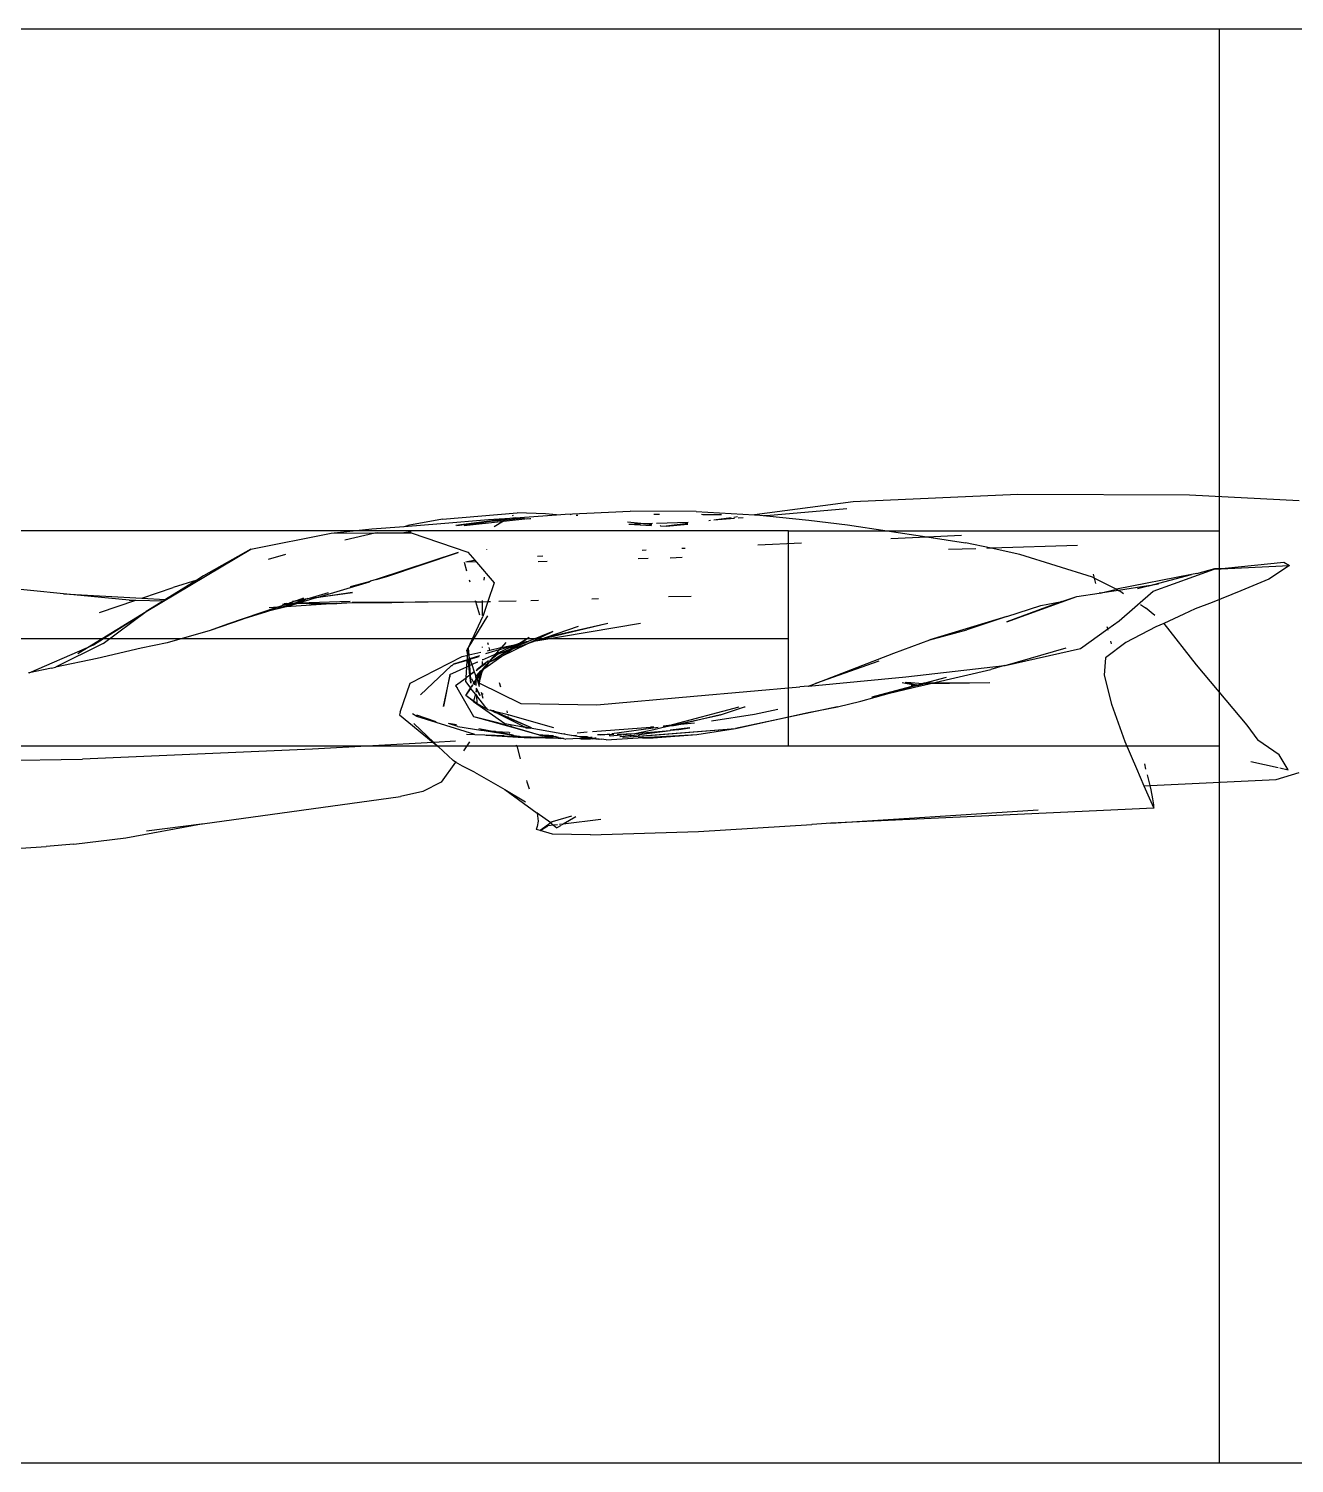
# Model space of a CAD drawing. Header units: millimetres. Extents: x -41292 to 298682, y -22072 to 33155.
# Drawn here: x 33738.8 to 33915.2, y -13759.4 to -13559.4 of the extents above; entities that cross this region are included whole.
import ezdxf

# ---------------------------------------------------------------- set-up
doc = ezdxf.new("R2010")
doc.units = ezdxf.units.MM
doc.layers.add('창호', color=4, linetype='Continuous')
doc.layers.add('틀', color=8, linetype='Continuous')

# ---------------------------------------------------------------- blocks, each defined once
blk = doc.blocks.new('rmfnasesx')
for p, q in [((61339.88, 1888.07), (61316.93, 1887.04)), ((61363.84, 1887.98), (61339.88, 1888.07)), ((61316.93, 1887.04), (61303.18, 1885.24)), ((61316.05, 1886.06), (61304.86, 1885.11)), ((61379.11, 1887.2), (61363.84, 1887.98)), ((61254.34, 1883.63), (61259.45, 1884.03)), ((61259.7, 1884.64), (61254.86, 1883.75)), ((61259.45, 1884.03), (61266.12, 1884.57)), ((61259.7, 1884.64), (61270.12, 1885.51)), ((61268.73, 1884.68), (61261.55, 1883.75)), ((61261.72, 1883.73), (61268.73, 1884.68)), ((61262.74, 1883.73), (61268.18, 1884.34)), ((61266.4, 1884.29), (61262.74, 1883.73)), ((61266.12, 1884.57), (61269.86, 1884.83)), ((61268.42, 1884.49), (61266.4, 1884.29)), ((61268.18, 1884.34), (61266.9, 1883.57)), ((61268.18, 1884.34), (61271.58, 1884.73)), ((61268.42, 1884.49), (61268.18, 1884.34)), ((61271.12, 1884.76), (61268.42, 1884.49)), ((61268.73, 1884.68), (61268.42, 1884.49)), ((61269.86, 1884.83), (61268.73, 1884.68)), ((61269.53, 1885.16), (61269.43, 1885.1)), ((61269.86, 1884.83), (61275.59, 1885.24)), ((61274.06, 1885.4), (61270.12, 1885.51)), ((61271.39, 1884.66), (61271.85, 1884.72)), ((61271.85, 1884.72), (61272.02, 1884.71)), ((61275.59, 1885.24), (61274.06, 1885.4)), ((61275.59, 1885.24), (61276.8, 1885.32)), ((61276.8, 1885.32), (61285.86, 1885.74)), ((61277.57, 1885.27), (61277.47, 1885.26)), ((61278.34, 1885.18), (61278.54, 1885.19)), ((61287.36, 1884.01), (61285.48, 1884.21)), ((61285.69, 1883.95), (61287.36, 1884.01)), ((61295.06, 1885.69), (61285.86, 1885.74)), ((61287.36, 1884.01), (61288.96, 1884.07)), ((61288.88, 1883.85), (61287.36, 1884.01)), ((61289.17, 1885.28), (61289.14, 1885.28)), ((61289.74, 1885.29), (61289.17, 1885.28)), ((61289.53, 1884.09), (61293.93, 1884.23)), ((61289.93, 1885.27), (61289.74, 1885.29)), ((61293.91, 1884.04), (61290.89, 1883.64)), ((61295.06, 1885.69), (61303.18, 1885.24)), ((61295.81, 1885.32), (61297.21, 1885.3)), ((61297.6, 1885.23), (61295.98, 1885.24)), ((61297.06, 1884.45), (61296.8, 1884.42)), ((61297.54, 1884.49), (61297.51, 1884.5)), ((61297.54, 1885.3), (61298.11, 1885.29)), ((61299.92, 1884.82), (61297.54, 1884.49)), ((61300.42, 1884.73), (61297.54, 1884.49)), ((61298.57, 1885.23), (61297.97, 1885.23)), ((61300.82, 1884.94), (61300.29, 1884.87)), ((61301.61, 1884.83), (61300.9, 1884.77)), ((61303.18, 1885.24), (61303.94, 1885.2)), ((61303.94, 1885.2), (61304.86, 1885.11)), ((61304.86, 1885.11), (61304.51, 1885.08)), ((61304.86, 1885.11), (61310.74, 1884.5)), ((61310.74, 1884.5), (61316.14, 1883.85)), ((61232.98, 1880.44), (61244.18, 1882.69)), ((61244.18, 1882.69), (61249.86, 1883.28)), ((61244.18, 1882.69), (61250.28, 1882.71)), ((61246.07, 1881.76), (61250.28, 1882.71)), ((61249.86, 1883.28), (61254.34, 1883.63)), ((61250.28, 1882.71), (61250.62, 1882.79)), ((61250.28, 1882.71), (61254.29, 1882.72)), ((61254.32, 1882.73), (61254.29, 1882.72)), ((61255.17, 1882.86), (61254.32, 1882.73)), ((61254.32, 1882.73), (61255.35, 1882.73)), ((61254.34, 1883.63), (61254.86, 1883.75)), ((61255.17, 1882.86), (61255.31, 1882.86)), ((61255.35, 1882.73), (61263.25, 1880.04)), ((61285.69, 1883.95), (61288.85, 1883.76)), ((61290.09, 1883.69), (61290.03, 1883.73)), ((61290.09, 1883.69), (61290.89, 1883.64)), ((61290.89, 1883.64), (61293.91, 1883.93)), ((61316.14, 1883.85), (61327.2, 1882.17)), ((61322.2, 1881.93), (61327.2, 1882.17)), ((61327.2, 1882.17), (61332.03, 1882.4)), ((61327.2, 1882.17), (61332.61, 1881.34)), ((61218.4, 1871.77), (61232.98, 1880.44)), ((61232.98, 1880.44), (61226.41, 1876.73)), ((61261.87, 1880.01), (61250.47, 1876.23)), ((61251.95, 1876.65), (61261.87, 1880.01)), ((61263.25, 1880.04), (61264.2, 1878.92)), ((61265.84, 1880.44), (61265.84, 1880.41)), ((61287.53, 1880.33), (61288.11, 1880.36)), ((61293.06, 1880.59), (61293.54, 1880.61)), ((61303.64, 1881.07), (61309.75, 1881.35)), ((61334.04, 1880.51), (61330.22, 1880.4)), ((61336.18, 1880.58), (61332.61, 1881.34)), ((61336.18, 1880.58), (61335.59, 1880.56)), ((61348.19, 1880.94), (61336.18, 1880.58)), ((61340.19, 1879.72), (61336.18, 1880.58)), ((61237.82, 1879.69), (61235.39, 1879.03)), ((61263.11, 1877.4), (61262.76, 1878.58)), ((61264.43, 1878.65), (61262.96, 1878.67)), ((61263.13, 1878.74), (61264.11, 1878.91)), ((61264.11, 1878.91), (61264.2, 1878.92)), ((61264.2, 1878.92), (61264.43, 1878.65)), ((61264.43, 1878.65), (61266.89, 1875.77)), ((61272.94, 1879.48), (61273.7, 1879.53)), ((61274.31, 1878.71), (61273.04, 1878.67)), ((61288.36, 1879.13), (61286.99, 1879.09)), ((61293.12, 1879.28), (61291.42, 1879.22)), ((61350.3, 1876.56), (61340.19, 1879.72)), ((61367.28, 1877.65), (61377.75, 1878.19)), ((61368.81, 1877.8), (61376.97, 1878.62)), ((61377.75, 1878.19), (61374.86, 1876.28)), ((61376.97, 1878.62), (61377.75, 1878.19)), ((61225.46, 1876.15), (61221.09, 1873.44)), ((61225.46, 1876.15), (61222.16, 1875.13)), ((61226.41, 1876.73), (61225.46, 1876.15)), ((61246.88, 1875.23), (61249.65, 1876)), ((61249.65, 1876), (61249.51, 1875.91)), ((61250.47, 1876.23), (61249.65, 1876)), ((61250.47, 1876.23), (61251.95, 1876.65)), ((61263.56, 1875.85), (61263.47, 1876.14)), ((61265.51, 1876.53), (61265.47, 1876.14)), ((61350.3, 1876.56), (61350.56, 1876.43)), ((61350.56, 1876.43), (61350.42, 1876.97)), ((61350.76, 1875.65), (61350.56, 1876.43)), ((61350.56, 1876.43), (61353.64, 1874.86)), ((61364.09, 1876.9), (61353.64, 1874.86)), ((61358.14, 1875.35), (61364.09, 1876.9)), ((61358.74, 1874.58), (61367.28, 1877.65)), ((61364.82, 1877.04), (61364.09, 1876.9)), ((61364.82, 1877.04), (61367.36, 1877.74)), ((61367.28, 1877.65), (61368.81, 1877.8)), ((61367.36, 1877.74), (61368.81, 1877.8)), ((61374.86, 1876.28), (61370.96, 1874.63)), ((61206.88, 1874.24), (61190.68, 1875.81)), ((61216.04, 1873.36), (61206.88, 1874.24)), ((61206.88, 1874.24), (61217.77, 1873.63)), ((61217.77, 1873.63), (61222.16, 1875.13)), ((61241.15, 1873.6), (61243.81, 1874.43)), ((61247.17, 1874.41), (61241.81, 1873.6)), ((61242.36, 1873.76), (61249.51, 1875.91)), ((61242.36, 1873.76), (61247.17, 1874.41)), ((61266.89, 1875.77), (61266.02, 1873.15)), ((61348.1, 1873.85), (61351.23, 1874.31)), ((61351.38, 1874.34), (61351.23, 1874.31)), ((61351.38, 1874.34), (61353.45, 1874.82)), ((61353.93, 1874.71), (61351.38, 1874.34)), ((61353.64, 1874.86), (61353.45, 1874.82)), ((61353.64, 1874.86), (61353.93, 1874.71)), ((61358.06, 1875.34), (61353.93, 1874.71)), ((61353.93, 1874.71), (61354.23, 1874.56)), ((61354.03, 1870.48), (61358.74, 1874.58)), ((61354.23, 1874.56), (61354.64, 1874.29)), ((61356.56, 1874.95), (61358.06, 1875.34)), ((61358.06, 1875.34), (61358.14, 1875.35)), ((61359.51, 1875.55), (61358.14, 1875.35)), ((61370.96, 1874.63), (61366.96, 1873.01)), ((61211.87, 1871.6), (61216.95, 1873.34)), ((61216.04, 1873.36), (61216.95, 1873.34)), ((61216.95, 1873.34), (61220.79, 1873.26)), ((61217.77, 1873.63), (61221.09, 1873.44)), ((61220.79, 1873.26), (61218.4, 1871.77)), ((61220.79, 1873.26), (61221.09, 1873.44)), ((61236.68, 1872.36), (61229.72, 1869.99)), ((61236.68, 1872.36), (61232.01, 1870.72)), ((61237.92, 1872.43), (61235.45, 1871.8)), ((61237.5, 1872.41), (61235.45, 1871.8)), ((61236.68, 1872.36), (61235.54, 1872.28)), ((61236.76, 1872.36), (61236.68, 1872.36)), ((61237.99, 1872.8), (61236.76, 1872.36)), ((61237.31, 1872.39), (61236.76, 1872.36)), ((61237.41, 1872.8), (61237.99, 1872.8)), ((61238.61, 1872.8), (61237.5, 1872.41)), ((61237.92, 1872.43), (61237.5, 1872.41)), ((61237.63, 1872.86), (61237.76, 1872.89)), ((61237.76, 1872.89), (61237.89, 1872.9)), ((61238.14, 1872.85), (61237.89, 1872.9)), ((61244.89, 1872.87), (61237.92, 1872.43)), ((61238.15, 1872.49), (61237.92, 1872.43)), ((61237.99, 1872.8), (61238.03, 1872.8)), ((61238.14, 1872.85), (61238.03, 1872.8)), ((61238.03, 1872.8), (61238.61, 1872.8)), ((61238.14, 1872.85), (61238.17, 1872.85)), ((61238.15, 1872.49), (61239.19, 1872.81)), ((61238.17, 1872.85), (61238.24, 1872.88)), ((61238.24, 1872.88), (61238.27, 1872.88)), ((61238.27, 1872.88), (61238.31, 1872.91)), ((61238.31, 1872.91), (61238.35, 1872.91)), ((61239.27, 1873.23), (61238.35, 1872.91)), ((61238.35, 1872.91), (61238.78, 1872.93)), ((61238.61, 1872.8), (61238.35, 1872.91)), ((61238.61, 1872.8), (61239, 1872.92)), ((61238.78, 1872.93), (61239, 1872.92)), ((61238.81, 1873.18), (61239.27, 1873.23)), ((61239.08, 1872.87), (61238.87, 1872.81)), ((61239, 1872.92), (61240.51, 1873.4)), ((61239.3, 1872.84), (61239.08, 1872.87)), ((61239.08, 1872.87), (61239.19, 1872.81)), ((61239.19, 1872.81), (61239.3, 1872.84)), ((61239.27, 1873.23), (61239.3, 1873.24)), ((61239.27, 1872.92), (61239.34, 1872.94)), ((61239.82, 1873.42), (61239.3, 1873.24)), ((61239.3, 1873.24), (61240.08, 1873.33)), ((61239.37, 1872.86), (61239.3, 1872.84)), ((61239.34, 1872.94), (61239.58, 1872.92)), ((61239.37, 1872.86), (61239.58, 1872.92)), ((61241.14, 1872.82), (61239.37, 1872.86)), ((61239.56, 1873.39), (61239.82, 1873.42)), ((61239.58, 1872.92), (61239.68, 1872.95)), ((61239.68, 1872.95), (61241.81, 1873.6)), ((61239.68, 1872.95), (61246.85, 1873.18)), ((61239.68, 1872.95), (61244.89, 1872.87)), ((61240.33, 1873.6), (61239.82, 1873.42)), ((61239.82, 1873.42), (61240.92, 1873.57)), ((61240.08, 1873.33), (61240.92, 1873.57)), ((61240.51, 1873.4), (61240.08, 1873.33)), ((61240.92, 1873.57), (61240.51, 1873.4)), ((61240.92, 1873.57), (61241.15, 1873.6)), ((61241.14, 1872.82), (61244.89, 1872.87)), ((61241.81, 1873.6), (61241.31, 1873.52)), ((61241.81, 1873.6), (61242.36, 1873.76)), ((61241.95, 1873.71), (61242.36, 1873.76)), ((61244.89, 1872.87), (61244.99, 1872.88)), ((61244.99, 1872.88), (61245.51, 1872.91)), ((61245.51, 1872.91), (61245.55, 1872.92)), ((61245.55, 1872.92), (61245.63, 1872.92)), ((61245.63, 1872.92), (61247.13, 1873.02)), ((61252.62, 1872.99), (61245.63, 1872.92)), ((61255.91, 1873.06), (61247.13, 1873.02)), ((61255.91, 1873.06), (61252.62, 1872.99)), ((61256.9, 1873.05), (61255.91, 1873.06)), ((61257.7, 1873.07), (61256.9, 1873.05)), ((61264.35, 1873.11), (61257.7, 1873.07)), ((61264.35, 1873.11), (61264.31, 1873.26)), ((61264.9, 1871.23), (61264.35, 1873.11)), ((61264.42, 1873.11), (61264.35, 1873.11)), ((61264.42, 1873.11), (61265.22, 1873.13)), ((61265.23, 1873.28), (61265.22, 1873.24)), ((61265.22, 1873.24), (61265.22, 1873.13)), ((61265.22, 1873.13), (61266.02, 1873.15)), ((61265.22, 1873.13), (61265.23, 1871.21)), ((61266.02, 1873.15), (61265.32, 1871.06)), ((61266.02, 1873.15), (61266.4, 1873.16)), ((61267.56, 1873.19), (61269.96, 1873.26)), ((61272.02, 1873.31), (61273.08, 1873.34)), ((61280.51, 1873.54), (61281.46, 1873.57)), ((61291.18, 1873.83), (61294.38, 1873.92)), ((61338.35, 1870.3), (61348.1, 1873.85)), ((61346.03, 1873.17), (61338.35, 1870.3)), ((61338.37, 1871.06), (61343.08, 1872.59)), ((61343.08, 1872.59), (61346.03, 1873.17)), ((61346.03, 1873.17), (61348.1, 1873.85)), ((61356.99, 1872.73), (61357.69, 1872.27)), ((61358.98, 1871.2), (61357.69, 1872.27)), ((61364.62, 1872.14), (61363.04, 1871.37)), ((61366.96, 1873.01), (61364.62, 1872.14)), ((61210.2, 1866.74), (61218.4, 1871.77)), ((61211.04, 1867.1), (61218.4, 1871.77)), ((61212.39, 1867.32), (61218.4, 1871.77)), ((61231.77, 1870.64), (61227.3, 1869.09)), ((61231.77, 1870.64), (61229.72, 1869.99)), ((61232.01, 1870.72), (61231.77, 1870.64)), ((61235.16, 1871.72), (61232.01, 1870.72)), ((61235.45, 1871.8), (61235.16, 1871.72)), ((61263.29, 1866.66), (61266.02, 1871.18)), ((61263.29, 1866.66), (61265.32, 1871.06)), ((61272.72, 1867.65), (61287.31, 1870.13)), ((61282.73, 1870.11), (61274.14, 1868.14)), ((61282.73, 1870.11), (61274.57, 1868.15)), ((61338.37, 1871.06), (61327.62, 1867.79)), ((61338.37, 1871.06), (61332.76, 1869.21)), ((61352.42, 1869.33), (61354.03, 1870.48)), ((61360.23, 1870.11), (61359.12, 1869.61)), ((61363.04, 1871.37), (61360.23, 1870.11)), ((61360.23, 1870.11), (61364.76, 1864.32)), ((61227.3, 1869.09), (61221.32, 1867.38)), ((61229.72, 1869.99), (61227.3, 1869.09)), ((61270.29, 1867.27), (61271.77, 1868.2)), ((61270.52, 1867.32), (61271.77, 1868.2)), ((61271.39, 1867.19), (61275.06, 1868.98)), ((61275.06, 1868.98), (61271.64, 1867.57)), ((61274.44, 1868.14), (61273.39, 1867.88)), ((61273.86, 1868.04), (61273.39, 1867.88)), ((61274.44, 1868.14), (61273.86, 1868.04)), ((61274.14, 1868.14), (61273.86, 1868.04)), ((61278.61, 1869.68), (61274.14, 1868.14)), ((61274.57, 1868.15), (61274.44, 1868.14)), ((61327.62, 1867.79), (61332.76, 1869.21)), ((61348.63, 1866.61), (61352.42, 1869.33)), ((61352.42, 1869.33), (61352.35, 1869.62)), ((61352.46, 1869.16), (61352.42, 1869.33)), ((61359.12, 1869.61), (61354.94, 1867.46)), ((61202.07, 1863.22), (61210.2, 1866.74)), ((61212.39, 1867.32), (61205.74, 1864)), ((61208.86, 1865.92), (61210.2, 1866.74)), ((61210.2, 1866.74), (61211.04, 1867.1)), ((61217.72, 1866.63), (61211.58, 1865.23)), ((61221.32, 1867.38), (61217.72, 1866.63)), ((61263.08, 1866.29), (61263.1, 1866.34)), ((61263.12, 1866.18), (61263.08, 1866.29)), ((61263.1, 1866.37), (61263.17, 1866.48)), ((61263.1, 1866.34), (61263.1, 1866.37)), ((61263.22, 1865.68), (61263.12, 1866.18)), ((61263.12, 1866.18), (61263.24, 1865.98)), ((61263.17, 1866.48), (61263.19, 1866.52)), ((61263.19, 1866.52), (61263.29, 1866.66)), ((61263.24, 1865.98), (61263.29, 1866.66)), ((61263.29, 1866.66), (61263.36, 1865.71)), ((61263.36, 1865.71), (61265.02, 1866.09)), ((61265.24, 1866.84), (61265.24, 1866.75)), ((61267.56, 1866.42), (61265.71, 1865.84)), ((61265.97, 1866.3), (61266.31, 1866.38)), ((61266.1, 1867.1), (61266.01, 1867.4)), ((61266.31, 1866.38), (61266.21, 1866.73)), ((61266.31, 1866.38), (61267.85, 1866.72)), ((61266.71, 1865), (61268.7, 1866.27)), ((61267.56, 1866.42), (61267.16, 1865.9)), ((61267.16, 1865.9), (61267.81, 1866.15)), ((61267.42, 1865.83), (61269.09, 1866.52)), ((61268.7, 1866.27), (61267.42, 1865.83)), ((61267.81, 1866.15), (61267.42, 1865.83)), ((61267.64, 1866.44), (61267.56, 1866.42)), ((61270.16, 1867.23), (61267.64, 1866.44)), ((61267.85, 1866.72), (61267.64, 1866.44)), ((61268.56, 1866.51), (61267.81, 1866.15)), ((61267.9, 1866.73), (61267.85, 1866.72)), ((61268.54, 1867.46), (61267.9, 1866.73)), ((61267.9, 1866.73), (61270.16, 1867.23)), ((61267.99, 1865.54), (61271.39, 1867.19)), ((61267.99, 1865.54), (61269.33, 1866.48)), ((61268.91, 1866.67), (61268.56, 1866.51)), ((61268.7, 1866.27), (61269.09, 1866.52)), ((61269.33, 1866.48), (61268.7, 1866.27)), ((61269.5, 1866.95), (61268.91, 1866.67)), ((61269.65, 1866.87), (61268.91, 1866.67)), ((61269.09, 1866.52), (61269.65, 1866.87)), ((61269.09, 1866.52), (61269.77, 1866.8)), ((61271.39, 1867.19), (61269.33, 1866.48)), ((61269.33, 1866.48), (61269.77, 1866.8)), ((61269.62, 1866.98), (61269.5, 1866.95)), ((61269.67, 1867.01), (61269.62, 1866.98)), ((61269.69, 1866.89), (61269.65, 1866.87)), ((61270.16, 1867.23), (61269.67, 1867.01)), ((61269.97, 1867.07), (61269.67, 1867.01)), ((61269.69, 1866.89), (61269.97, 1867.07)), ((61270.02, 1866.97), (61269.69, 1866.89)), ((61269.77, 1866.8), (61270.62, 1867.15)), ((61269.77, 1866.8), (61270.02, 1866.97)), ((61270.05, 1867.12), (61269.97, 1867.07)), ((61270.06, 1867), (61270.02, 1866.97)), ((61270.05, 1867.12), (61270.16, 1867.23)), ((61270.25, 1867.13), (61270.05, 1867.12)), ((61270.06, 1867), (61270.62, 1867.15)), ((61270.06, 1867), (61270.25, 1867.13)), ((61270.26, 1867.25), (61270.16, 1867.23)), ((61271.06, 1867.33), (61270.25, 1867.13)), ((61270.37, 1867.21), (61270.25, 1867.13)), ((61270.29, 1867.27), (61270.26, 1867.25)), ((61270.49, 1867.3), (61270.29, 1867.27)), ((61271.23, 1867.47), (61270.37, 1867.21)), ((61270.37, 1867.21), (61270.49, 1867.3)), ((61270.52, 1867.32), (61270.49, 1867.3)), ((61271.23, 1867.47), (61270.52, 1867.32)), ((61270.62, 1867.15), (61271.06, 1867.33)), ((61271.06, 1867.33), (61271.64, 1867.57)), ((61271.36, 1867.51), (61271.23, 1867.47)), ((61271.64, 1867.57), (61271.36, 1867.51)), ((61272.72, 1867.65), (61271.39, 1867.19)), ((61273.39, 1867.88), (61272.72, 1867.65)), ((61322.63, 1865.95), (61327.62, 1867.79)), ((61338.13, 1864.24), (61346.62, 1866.68)), ((61338.13, 1864.24), (61348.63, 1866.61)), ((61354.94, 1867.46), (61352.13, 1865.29)), ((61352.92, 1867.44), (61352.86, 1867.64)), ((61352.96, 1867.26), (61352.92, 1867.44)), ((61205.19, 1863.88), (61205.74, 1864)), ((61211.58, 1865.23), (61205.74, 1864)), ((61255.18, 1861.75), (61262.43, 1865.5)), ((61256.61, 1860.13), (61260.93, 1864.19)), ((61260.7, 1862.98), (61263.1, 1864.06)), ((61260.99, 1864.21), (61260.93, 1864.19)), ((61261.24, 1864.44), (61260.99, 1864.21)), ((61263.17, 1865.04), (61261.24, 1864.44)), ((61261.24, 1864.44), (61263.16, 1865)), ((61262.43, 1865.5), (61263.22, 1865.68)), ((61262.98, 1862.5), (61263.1, 1864.06)), ((61263.1, 1864.06), (61263.16, 1865)), ((61263.1, 1864.06), (61263.36, 1864.18)), ((61263.16, 1865), (61263.17, 1865.04)), ((61263.16, 1865), (61263.26, 1865.02)), ((61263.17, 1865.04), (61263.2, 1865.5)), ((61263.25, 1865.07), (61263.17, 1865.04)), ((61263.2, 1865.5), (61263.22, 1865.68)), ((61263.25, 1865.07), (61263.2, 1865.5)), ((61263.22, 1865.68), (61263.23, 1865.88)), ((61263.22, 1865.68), (61263.3, 1865.7)), ((61263.23, 1865.88), (61263.24, 1865.98)), ((61263.23, 1865.88), (61263.3, 1865.7)), ((61263.4, 1865.12), (61263.25, 1865.07)), ((61263.26, 1865.02), (61263.25, 1865.07)), ((61263.26, 1865.02), (61263.4, 1865.06)), ((61263.36, 1864.18), (61263.26, 1865.02)), ((61263.3, 1865.7), (61263.36, 1865.71)), ((61263.3, 1865.7), (61263.36, 1865.62)), ((61263.36, 1865.71), (61263.36, 1865.62)), ((61263.36, 1865.62), (61263.37, 1865.49)), ((61263.36, 1864.18), (61263.47, 1864.23)), ((61263.51, 1862.9), (61263.36, 1864.18)), ((61263.37, 1865.49), (61263.4, 1865.12)), ((61263.37, 1865.49), (61263.5, 1865.15)), ((61263.5, 1865.15), (61263.4, 1865.12)), ((61263.4, 1865.12), (61263.4, 1865.06)), ((61263.4, 1865.06), (61263.52, 1865.1)), ((61263.4, 1865.06), (61263.47, 1864.23)), ((61263.47, 1864.23), (61263.78, 1864.37)), ((61263.47, 1864.23), (61263.56, 1862.94)), ((61264.85, 1865.57), (61263.5, 1865.15)), ((61263.5, 1865.15), (61263.52, 1865.1)), ((61263.52, 1865.1), (61264.82, 1865.47)), ((61263.52, 1865.1), (61263.78, 1864.37)), ((61263.78, 1864.37), (61264.57, 1864.73)), ((61264.56, 1864.7), (61263.78, 1864.37)), ((61263.78, 1864.37), (61264.11, 1863.36)), ((61265.25, 1864.12), (61264.41, 1863.51)), ((61265.25, 1864.22), (61264.49, 1863.64)), ((61265.27, 1865.04), (61265.25, 1865.01)), ((61266.12, 1864.88), (61265.25, 1864.22)), ((61265.25, 1864.77), (61265.25, 1864.22)), ((61265.75, 1864.48), (61265.25, 1864.12)), ((61265.25, 1864.22), (61265.25, 1864.12)), ((61265.27, 1865.04), (61266.96, 1865.77)), ((61266.06, 1864.61), (61265.29, 1863.73)), ((61265.52, 1863.81), (61266.06, 1864.61)), ((61265.62, 1863.88), (61267.99, 1865.54)), ((61266.16, 1864.65), (61265.62, 1863.88)), ((61266.06, 1864.61), (61266.16, 1864.65)), ((61266.16, 1864.65), (61266.18, 1864.68)), ((61266.18, 1864.68), (61266.71, 1865)), ((61266.18, 1864.68), (61266.73, 1864.93)), ((61266.19, 1864.8), (61266.18, 1864.68)), ((61266.33, 1864.91), (61266.19, 1864.8)), ((61267.42, 1865.83), (61266.33, 1864.91)), ((61266.53, 1865.18), (61266.33, 1864.91)), ((61266.58, 1865.22), (61266.53, 1865.18)), ((61267.1, 1865.84), (61266.58, 1865.22)), ((61267.42, 1865.83), (61266.58, 1865.22)), ((61266.73, 1864.93), (61266.71, 1865)), ((61266.73, 1864.93), (61267.99, 1865.54)), ((61266.74, 1864.9), (61266.73, 1864.93)), ((61266.96, 1865.77), (61267.02, 1865.83)), ((61267.16, 1865.9), (61267.1, 1865.84)), ((61311.68, 1861.73), (61322.63, 1865.95)), ((61320.52, 1864.83), (61311.68, 1861.73)), ((61324.29, 1862.65), (61338.03, 1864.22)), ((61338.03, 1864.22), (61336.14, 1863.67)), ((61338.03, 1864.22), (61338.13, 1864.24)), ((61352.13, 1865.29), (61351.94, 1862.87)), ((61364.76, 1864.32), (61371.83, 1855.92)), ((61202.07, 1863.22), (61201.98, 1863.19)), ((61205.19, 1863.88), (61202.07, 1863.22)), ((61260.7, 1862.98), (61259.85, 1858.5)), ((61259.85, 1858.5), (61260.72, 1862.67)), ((61260.7, 1862.98), (61260.72, 1862.67)), ((61262.98, 1862.46), (61261.53, 1861.41)), ((61262.94, 1861.95), (61262.98, 1862.46)), ((61263.51, 1862.9), (61262.98, 1862.5)), ((61262.98, 1862.5), (61262.98, 1862.46)), ((61263.56, 1862.94), (61263.51, 1862.9)), ((61263.64, 1861.77), (61263.51, 1862.9)), ((61264.11, 1863.36), (61263.56, 1862.94)), ((61264.08, 1863.26), (61263.56, 1862.94)), ((61263.56, 1862.94), (61263.64, 1861.77)), ((61264.08, 1861.8), (61263.78, 1862.38)), ((61264.08, 1861.8), (61264.38, 1862.28)), ((61264.11, 1863.36), (61264.36, 1862.73)), ((61264.38, 1862.09), (61264.11, 1861.73)), ((61264.38, 1862.75), (61264.36, 1862.73)), ((61264.38, 1862.28), (61264.36, 1862.73)), ((61264.36, 1862.73), (61264.48, 1862.45)), ((61264.38, 1862.75), (61265.05, 1863.48)), ((61264.38, 1862.09), (61264.38, 1862.28)), ((61264.41, 1861.46), (61264.38, 1862.09)), ((61264.46, 1862.41), (61264.48, 1862.45)), ((61264.46, 1862.41), (61264.52, 1862.34)), ((61264.48, 1862.45), (61265, 1863.26)), ((61264.5, 1862.3), (61264.52, 1862.34)), ((61264.5, 1862.3), (61264.51, 1862.27)), ((61264.52, 1862.34), (61264.51, 1862.27)), ((61264.51, 1862.27), (61264.67, 1861.93)), ((61264.51, 1862.27), (61264.65, 1861.83)), ((61264.52, 1862.34), (61264.89, 1862.82)), ((61264.89, 1862.82), (61264.67, 1861.93)), ((61264.93, 1862.46), (61264.75, 1861.83)), ((61264.85, 1861.78), (61264.93, 1862.46)), ((61264.89, 1862.82), (61264.91, 1862.91)), ((61265, 1863.26), (61264.91, 1862.91)), ((61264.91, 1862.91), (61264.99, 1862.97)), ((61265.14, 1863.18), (61264.93, 1862.46)), ((61264.93, 1862.46), (61264.99, 1862.97)), ((61264.99, 1862.97), (61265, 1863.04)), ((61265, 1863.26), (61265.03, 1863.31)), ((61265, 1863.04), (61265, 1863.26)), ((61265, 1863.04), (61265.14, 1863.18)), ((61265.03, 1863.31), (61265.2, 1863.58)), ((61265.03, 1863.31), (61265.05, 1863.48)), ((61265.2, 1863.58), (61265.05, 1863.48)), ((61265.17, 1863.29), (61265.14, 1863.18)), ((61265.17, 1863.29), (61265.52, 1863.81)), ((61265.27, 1863.63), (61265.17, 1863.29)), ((61265.2, 1863.58), (61265.27, 1863.63)), ((61265.27, 1863.63), (61265.52, 1863.81)), ((61265.29, 1863.73), (61265.27, 1863.63)), ((61265.52, 1863.81), (61265.62, 1863.88)), ((61310.7, 1861.36), (61324.29, 1862.65)), ((61329.88, 1862.57), (61326.93, 1861.75)), ((61327.92, 1861.76), (61336.14, 1863.67)), ((61351.94, 1862.87), (61352.96, 1858.85)), ((61253.81, 1857.72), (61255.18, 1861.75)), ((61261.53, 1861.41), (61261.73, 1861.11)), ((61264.07, 1857.1), (61261.73, 1861.11)), ((61262.94, 1861.95), (61263.62, 1861.09)), ((61262.96, 1860.04), (61263.62, 1861.09)), ((61262.96, 1860.04), (61263.65, 1861.05)), ((61264, 1859.21), (61262.96, 1860.04)), ((61264.02, 1859.28), (61262.96, 1860.04)), ((61263.62, 1861.09), (61263.65, 1861.05)), ((61264.29, 1860.24), (61263.65, 1861.05)), ((61263.71, 1861.22), (61263.91, 1861.54)), ((61263.74, 1861.19), (61263.95, 1861.5)), ((61263.97, 1861.64), (61264.08, 1861.8)), ((61264.29, 1860.24), (61264.02, 1859.28)), ((61264.03, 1861.62), (61264.11, 1861.73)), ((61264.11, 1861.73), (61264.08, 1861.8)), ((61264.21, 1861.54), (61264.11, 1861.73)), ((61264.11, 1861.73), (61264.18, 1861.56)), ((61264.29, 1860.24), (61264.47, 1860.02)), ((61264.43, 1860.96), (61264.35, 1860.62)), ((61264.44, 1860.74), (61264.39, 1860.57)), ((61264.4, 1861.11), (61264.43, 1861.05)), ((61264.46, 1861.05), (61264.42, 1861.08)), ((61264.43, 1861.05), (61264.43, 1860.96)), ((61264.43, 1860.96), (61264.46, 1861.05)), ((61264.43, 1860.96), (61264.88, 1860.1)), ((61264.44, 1860.74), (61264.43, 1860.96)), ((61264.45, 1860.52), (61264.44, 1860.74)), ((61265.01, 1859.99), (61264.46, 1861.05)), ((61264.51, 1858.96), (61264.47, 1860.02)), ((61265.75, 1858.39), (61264.47, 1860.02)), ((61264.67, 1861.93), (61264.65, 1861.83)), ((61264.65, 1861.83), (61264.7, 1861.66)), ((61264.67, 1861.93), (61264.7, 1861.86)), ((61264.7, 1861.86), (61264.75, 1861.83)), ((61264.75, 1861.83), (61264.7, 1861.66)), ((61264.7, 1861.66), (61264.8, 1861.35)), ((61264.75, 1861.83), (61264.85, 1861.78)), ((61264.8, 1861.35), (61264.85, 1861.78)), ((61264.8, 1861.35), (61264.82, 1861.3)), ((61264.85, 1861.78), (61270.6, 1858.94)), ((61265.07, 1860.51), (61265.34, 1859.67)), ((61265.27, 1860.34), (61265.27, 1860.17)), ((61267.81, 1861.19), (61267.63, 1861.83)), ((61294.74, 1859.96), (61309.49, 1861.25)), ((61310.7, 1861.36), (61309.49, 1861.25)), ((61310.66, 1861.36), (61310.7, 1861.36)), ((61310.7, 1861.36), (61311.08, 1861.49)), ((61311.08, 1861.49), (61311.68, 1861.73)), ((61318.02, 1859.27), (61322.01, 1860.38)), ((61325.63, 1861.43), (61319.54, 1859.81)), ((61319.54, 1859.81), (61322.01, 1860.38)), ((61322.01, 1860.38), (61325.63, 1861.43)), ((61322.01, 1860.38), (61326.27, 1861.41)), ((61325.43, 1861.48), (61323.78, 1861.84)), ((61324.2, 1861.9), (61325.78, 1861.52)), ((61324.42, 1861.92), (61326.67, 1861.74)), ((61325.43, 1861.48), (61325.01, 1861.42)), ((61325.78, 1861.52), (61325.43, 1861.48)), ((61325.63, 1861.43), (61325.43, 1861.48)), ((61325.72, 1861.41), (61325.63, 1861.43)), ((61325.88, 1861.5), (61325.72, 1861.41)), ((61325.88, 1861.5), (61325.78, 1861.52)), ((61325.88, 1861.5), (61325.97, 1861.48)), ((61326.18, 1861.58), (61325.97, 1861.48)), ((61325.97, 1861.48), (61326.27, 1861.41)), ((61326.18, 1861.58), (61326.64, 1861.64)), ((61326.32, 1861.41), (61326.27, 1861.41)), ((61326.32, 1861.41), (61327.51, 1861.66)), ((61326.8, 1861.75), (61326.64, 1861.64)), ((61327.51, 1861.66), (61326.64, 1861.64)), ((61326.8, 1861.75), (61326.67, 1861.74)), ((61326.93, 1861.75), (61326.8, 1861.75)), ((61327.92, 1861.76), (61326.93, 1861.75)), ((61336.01, 1861.83), (61327.51, 1861.66)), ((61327.51, 1861.66), (61327.92, 1861.76)), ((61336.01, 1861.83), (61327.92, 1861.76)), ((61264.02, 1859.28), (61264, 1859.21)), ((61264, 1859.21), (61268.37, 1856.13)), ((61264, 1859.21), (61264.36, 1859.04)), ((61264.36, 1859.04), (61264.02, 1859.28)), ((61264.36, 1859.04), (61264.51, 1858.96)), ((61264.51, 1858.92), (61264.51, 1858.96)), ((61264.51, 1858.92), (61265.81, 1858.19)), ((61265.75, 1858.39), (61265.77, 1858.33)), ((61265.77, 1858.33), (61265.81, 1858.31)), ((61265.86, 1858.26), (61265.78, 1858.29)), ((61265.81, 1858.31), (61265.86, 1858.26)), ((61265.86, 1858.26), (61265.81, 1858.19)), ((61265.94, 1858.16), (61265.81, 1858.19)), ((61265.86, 1858.26), (61265.94, 1858.16)), ((61265.94, 1858.16), (61265.97, 1858.11)), ((61265.97, 1858.11), (61266.33, 1858.03)), ((61266.39, 1857.99), (61266.33, 1858.03)), ((61270.6, 1858.94), (61281.2, 1858.75)), ((61281.2, 1858.75), (61294.74, 1859.96)), ((61291.26, 1855.86), (61301.04, 1858.46)), ((61298.43, 1857.37), (61301.78, 1858.46)), ((61314.77, 1858.47), (61300.52, 1855.46)), ((61301.78, 1858.46), (61301.9, 1858.46)), ((61306.43, 1858.1), (61303.17, 1857.42)), ((61310.69, 1857.68), (61314.77, 1858.47)), ((61314.77, 1858.47), (61318.02, 1859.27)), ((61352.96, 1858.85), (61354.79, 1853.66)), ((61253.81, 1857.72), (61253.71, 1857.35)), ((61253.71, 1857.35), (61258.39, 1853.52)), ((61256.13, 1857.13), (61255.52, 1857.49)), ((61255.69, 1856.15), (61258.48, 1853.52)), ((61258.81, 1856.4), (61256.12, 1857.29)), ((61264.22, 1854.6), (61256.13, 1857.13)), ((61261.85, 1855.73), (61260.54, 1856.15)), ((61261.63, 1855.95), (61260.54, 1856.15)), ((61267.43, 1856.26), (61264.07, 1857.1)), ((61269.34, 1855.62), (61264.07, 1857.1)), ((61266.48, 1857.98), (61266.39, 1857.99)), ((61266.48, 1857.98), (61266.53, 1857.96)), ((61266.53, 1857.96), (61267.06, 1857.66)), ((61266.79, 1857.92), (61266.53, 1857.96)), ((61266.96, 1857.83), (61266.79, 1857.92)), ((61272.12, 1855.53), (61266.96, 1857.83)), ((61268.87, 1857.34), (61266.96, 1857.83)), ((61267.41, 1857.52), (61267.06, 1857.66)), ((61272.12, 1855.53), (61267.41, 1857.52)), ((61267.41, 1857.52), (61271.2, 1855.63)), ((61269.32, 1855.7), (61267.43, 1856.26)), ((61268.37, 1856.13), (61271.2, 1855.63)), ((61268.78, 1857.65), (61268.7, 1857.93)), ((61268.87, 1857.34), (61268.84, 1857.44)), ((61275.23, 1855.56), (61268.87, 1857.34)), ((61268.92, 1857.16), (61268.9, 1857.21)), ((61292.06, 1855.97), (61298.43, 1857.37)), ((61294.81, 1856.2), (61292.4, 1855.97)), ((61292.4, 1855.97), (61293.14, 1856.12)), ((61298.43, 1857.37), (61293.14, 1856.12)), ((61303.17, 1857.42), (61297.18, 1856.48)), ((61300.52, 1855.46), (61310.69, 1857.68)), ((61261.85, 1855.73), (61265.06, 1855.22)), ((61263.04, 1854.65), (61264.22, 1854.6)), ((61264.22, 1854.6), (61265.61, 1854.55)), ((61266.71, 1855.05), (61264.75, 1855.4)), ((61265.12, 1855.19), (61265.06, 1855.22)), ((61265.49, 1855.15), (61265.12, 1855.19)), ((61266.71, 1855.05), (61265.49, 1855.15)), ((61265.49, 1855.15), (61269.54, 1854.5)), ((61265.61, 1854.55), (61265.78, 1854.51)), ((61265.78, 1854.51), (61270.25, 1854.24)), ((61268.29, 1854.45), (61265.78, 1854.51)), ((61266.79, 1855.04), (61266.71, 1855.05)), ((61267.11, 1855.02), (61266.79, 1855.04)), ((61267.18, 1855), (61267.11, 1855.02)), ((61268.98, 1854.88), (61267.18, 1855)), ((61269.54, 1854.5), (61267.18, 1855)), ((61268.29, 1854.45), (61269.67, 1854.4)), ((61268.98, 1854.88), (61269.08, 1854.83)), ((61269.32, 1855.7), (61269.26, 1855.9)), ((61269.34, 1855.62), (61269.32, 1855.7)), ((61273.07, 1854.57), (61269.32, 1855.7)), ((61273.07, 1854.57), (61269.34, 1855.62)), ((61269.54, 1854.5), (61269.65, 1854.48)), ((61269.67, 1854.4), (61269.65, 1854.48)), ((61269.65, 1854.48), (61269.93, 1854.42)), ((61269.67, 1854.4), (61269.93, 1854.42)), ((61269.93, 1854.42), (61269.96, 1854.43)), ((61269.96, 1854.43), (61270.07, 1854.39)), ((61270.07, 1854.39), (61270.4, 1854.37)), ((61270.25, 1854.24), (61271.06, 1854.26)), ((61270.25, 1854.24), (61271.92, 1854.13)), ((61270.4, 1854.37), (61270.53, 1854.35)), ((61270.53, 1854.35), (61271.06, 1854.26)), ((61270.53, 1854.35), (61275.13, 1854.18)), ((61271.92, 1854.13), (61271.06, 1854.26)), ((61271.93, 1855.5), (61271.2, 1855.63)), ((61271.2, 1855.63), (61271.35, 1855.56)), ((61271.35, 1855.56), (61271.93, 1855.5)), ((61276.15, 1854.06), (61271.92, 1854.13)), ((61276.35, 1854.72), (61271.93, 1855.5)), ((61273.13, 1854.56), (61273.07, 1854.57)), ((61273.7, 1854.52), (61273.13, 1854.56)), ((61273.33, 1854.49), (61273.13, 1854.56)), ((61273.33, 1854.49), (61273.7, 1854.52)), ((61273.53, 1854.44), (61273.33, 1854.49)), ((61273.53, 1854.44), (61273.56, 1854.44)), ((61273.9, 1854.34), (61273.56, 1854.44)), ((61273.56, 1854.44), (61274.31, 1854.37)), ((61273.7, 1854.52), (61274.47, 1854.58)), ((61275.12, 1854.41), (61273.7, 1854.52)), ((61274.31, 1854.37), (61273.9, 1854.34)), ((61273.9, 1854.34), (61275.13, 1854.18)), ((61274.31, 1854.37), (61275.12, 1854.41)), ((61275, 1854.31), (61274.31, 1854.37)), ((61275.49, 1854.32), (61275, 1854.31)), ((61275.12, 1854.41), (61275.18, 1854.4)), ((61275.13, 1854.18), (61276.15, 1854.06)), ((61275.13, 1854.18), (61276.2, 1854.14)), ((61275.49, 1854.32), (61275.82, 1854.23)), ((61276.56, 1854.05), (61276.15, 1854.06)), ((61276.35, 1854.72), (61276.75, 1854.75)), ((61277.69, 1854.48), (61276.35, 1854.72)), ((61276.56, 1854.05), (61276.89, 1853.96)), ((61278.82, 1854.04), (61276.89, 1853.96)), ((61277.69, 1854.48), (61278.38, 1854.5)), ((61278.8, 1854.28), (61277.69, 1854.48)), ((61278.45, 1854.87), (61279.86, 1854.97)), ((61279.76, 1854.27), (61278.8, 1854.28)), ((61279.3, 1854.19), (61278.8, 1854.28)), ((61279.94, 1854.08), (61278.82, 1854.04)), ((61278.82, 1854.04), (61279.01, 1854)), ((61279.01, 1854), (61280.33, 1854.02)), ((61279.3, 1854.19), (61279.35, 1854.21)), ((61279.35, 1854.21), (61279.76, 1854.27)), ((61280.14, 1854.19), (61279.35, 1854.21)), ((61279.6, 1854.14), (61279.35, 1854.21)), ((61279.6, 1854.14), (61280.14, 1854.19)), ((61279.94, 1854.08), (61279.6, 1854.14)), ((61279.84, 1854.28), (61279.76, 1854.27)), ((61279.93, 1854.27), (61279.84, 1854.28)), ((61280.94, 1854.12), (61279.94, 1854.08)), ((61280.33, 1854.02), (61279.94, 1854.08)), ((61280.14, 1854.19), (61280.35, 1854.21)), ((61280.65, 1854.03), (61280.33, 1854.02)), ((61280.54, 1854.18), (61280.35, 1854.21)), ((61280.6, 1855.03), (61288.68, 1855.62)), ((61280.65, 1854.03), (61281.46, 1854.04)), ((61281.5, 1853.93), (61280.65, 1854.03)), ((61281.11, 1854.09), (61280.94, 1854.12)), ((61281.31, 1854.6), (61282.34, 1854.63)), ((61281.77, 1854.55), (61282.34, 1854.63)), ((61282.34, 1854.63), (61282.99, 1854.72)), ((61282.34, 1854.63), (61283.58, 1854.67)), ((61282.51, 1853.88), (61286.95, 1854.15)), ((61283.09, 1854.42), (61282.93, 1854.44)), ((61283.09, 1854.42), (61284.58, 1854.59)), ((61283.3, 1854.76), (61289.78, 1855.66)), ((61284.06, 1854.68), (61286.53, 1854.76)), ((61284.45, 1854.29), (61284.4, 1854.3)), ((61285.86, 1854.48), (61284.45, 1854.29)), ((61284.58, 1854.59), (61284.67, 1854.58)), ((61284.98, 1854.24), (61284.81, 1854.26)), ((61284.9, 1854.6), (61284.82, 1854.61)), ((61284.9, 1854.6), (61286.53, 1854.76)), ((61284.98, 1854.24), (61286.96, 1854.4)), ((61285.86, 1854.48), (61285.95, 1854.48)), ((61286.05, 1854.49), (61285.97, 1854.5)), ((61286.05, 1854.49), (61291.44, 1855.19)), ((61286.53, 1854.76), (61289.17, 1855.31)), ((61286.53, 1854.76), (61291.44, 1855.19)), ((61286.95, 1854.15), (61287.57, 1854.18)), ((61287.57, 1854.13), (61286.95, 1854.15)), ((61286.96, 1854.4), (61300.52, 1855.46)), ((61287.22, 1854.37), (61286.96, 1854.4)), ((61287.22, 1854.37), (61300.52, 1855.46)), ((61287.57, 1854.18), (61295.15, 1854.63)), ((61289.05, 1854.17), (61287.57, 1854.18)), ((61287.57, 1854.13), (61289.05, 1854.17)), ((61289.15, 1855.66), (61288.68, 1855.62)), ((61289.05, 1854.17), (61295.15, 1854.63)), ((61289.17, 1855.31), (61290.46, 1855.65)), ((61290.44, 1855.75), (61290.52, 1855.79)), ((61290.8, 1855.64), (61290.46, 1855.65)), ((61291.26, 1855.86), (61290.52, 1855.79)), ((61290.64, 1855.7), (61291.26, 1855.86)), ((61290.99, 1855.74), (61291.78, 1855.91)), ((61291.78, 1855.91), (61291.26, 1855.86)), ((61291.44, 1855.19), (61291.5, 1855.2)), ((61294.19, 1855.54), (61291.5, 1855.2)), ((61291.5, 1855.2), (61292.64, 1855.29)), ((61291.68, 1855.82), (61292.4, 1855.97)), ((61291.78, 1855.91), (61292.06, 1855.97)), ((61292.4, 1855.97), (61292.06, 1855.97)), ((61292.64, 1855.29), (61294.19, 1855.54)), ((61295.15, 1854.63), (61300.52, 1855.46)), ((61371.83, 1855.92), (61373.33, 1853.84)), ((61241.57, 1852.56), (61209.53, 1851.18)), ((61258.39, 1853.52), (61241.57, 1852.56)), ((61258.39, 1853.52), (61259.1, 1852.93)), ((61258.48, 1853.52), (61258.39, 1853.52)), ((61261.51, 1853.69), (61258.48, 1853.52)), ((61258.48, 1853.52), (61259.1, 1852.93)), ((61261.19, 1850.97), (61259.1, 1852.93)), ((61263.48, 1853.57), (61262.61, 1852.34)), ((61270.05, 1853.05), (61270.02, 1853.15)), ((61270.05, 1853.05), (61270.53, 1851.21)), ((61281.64, 1853.95), (61281.5, 1853.93)), ((61281.76, 1853.94), (61281.64, 1853.95)), ((61281.87, 1853.98), (61281.76, 1853.94)), ((61282.51, 1853.88), (61281.87, 1853.98)), ((61354.79, 1853.66), (61356.41, 1849.88)), ((61376.34, 1851.77), (61373.33, 1853.84)), ((61194.13, 1850.95), (61209.53, 1851.18)), ((61261.52, 1850.78), (61259.53, 1847.95)), ((61261.52, 1850.78), (61261.19, 1850.97)), ((61261.56, 1850.84), (61261.52, 1850.78)), ((61262.51, 1850.2), (61261.52, 1850.78)), ((61264.17, 1849.38), (61262.51, 1850.2)), ((61357.75, 1849.8), (61357.58, 1850.51)), ((61372.36, 1850.86), (61376.16, 1850.03)), ((61377.59, 1849.71), (61376.34, 1851.77)), ((61264.17, 1849.38), (61268.39, 1846.93)), ((61271.4, 1848.19), (61271.46, 1848)), ((61271.46, 1848), (61271.79, 1847.05)), ((61356.41, 1849.88), (61357.46, 1847.47)), ((61358.32, 1847.51), (61357.96, 1848.97)), ((61358.32, 1847.51), (61375.89, 1848.35)), ((61375.89, 1848.35), (61379.11, 1849.32)), ((61376.4, 1849.97), (61377.59, 1849.71)), ((61256.98, 1846.68), (61253.86, 1845.97)), ((61259.53, 1847.95), (61256.98, 1846.68)), ((61268.39, 1846.93), (61271.29, 1845.24)), ((61268.39, 1846.93), (61272.9, 1843.67)), ((61357.46, 1847.47), (61358.32, 1847.51)), ((61357.46, 1847.47), (61358.19, 1845.77)), ((61358.47, 1846.89), (61358.32, 1847.51)), ((61358.72, 1845.64), (61358.47, 1846.89)), ((61226.27, 1842.16), (61253.86, 1845.97)), ((61358.85, 1844.33), (61313.81, 1842.24)), ((61326.94, 1843.1), (61342.71, 1844.09)), ((61358.19, 1845.77), (61358.85, 1844.33)), ((61358.86, 1844.79), (61358.72, 1845.64)), ((61358.85, 1844.33), (61358.86, 1844.79)), ((61215.55, 1840.21), (61226.11, 1842.14)), ((61218.46, 1841.19), (61226.11, 1842.14)), ((61226.11, 1842.14), (61226.27, 1842.16)), ((61272.89, 1843.76), (61272.9, 1843.67)), ((61272.9, 1843.67), (61273.03, 1842.52)), ((61274.79, 1842.3), (61272.9, 1843.67)), ((61273.03, 1842.52), (61272.9, 1841.78)), ((61274.79, 1842.3), (61273.31, 1841.24)), ((61274.98, 1842.43), (61274.79, 1842.3)), ((61274.96, 1842.18), (61274.79, 1842.3)), ((61274.96, 1842.18), (61275.19, 1841.98)), ((61277.68, 1843.21), (61274.98, 1842.43)), ((61275.74, 1842.04), (61275.19, 1841.98)), ((61276.54, 1842.13), (61276.01, 1842.07)), ((61276.54, 1842.13), (61276.37, 1842.04)), ((61278.27, 1843.15), (61276.54, 1842.13)), ((61281.77, 1842.75), (61276.54, 1842.13)), ((61295.38, 1841.1), (61311.2, 1842.07)), ((61311.24, 1842.07), (61311.2, 1842.07)), ((61313.81, 1842.24), (61311.24, 1842.07)), ((61313.81, 1842.24), (61326.94, 1843.1)), ((61208.3, 1839.33), (61215.55, 1840.21)), ((61272.9, 1841.78), (61272.74, 1841.37)), ((61273.31, 1841.24), (61272.74, 1841.37)), ((61273.31, 1841.24), (61274.37, 1841.88)), ((61275.05, 1840.71), (61273.31, 1841.24)), ((61275.19, 1841.98), (61274.37, 1841.88)), ((61280.34, 1840.61), (61275.05, 1840.71)), ((61275.19, 1841.98), (61275.62, 1841.6)), ((61276.23, 1841.95), (61275.62, 1841.6)), ((61280.34, 1840.61), (61295.38, 1841.1)), ((61198.08, 1838.56), (61204.46, 1839.02)), ((61208.3, 1839.33), (61204.46, 1839.02)), ((61397.95, 1753.01), (57147.95, 1753.01))]:
    blk.add_line(p, q)

msp = doc.modelspace()

# ---------------------------------------------------------------- linework, layer by layer
at = {"layer": '창호'}
for p, q in [((33844.67, -13629.42), (31564.67, -13629.42)), ((33844.67, -13659.42), (31564.67, -13659.42))]:
    msp.add_line(p, q, dxfattribs=at)
at = {"layer": '틀'}
for p, q in [((29134.67, -13559.42), (33934.67, -13559.42)), ((33904.67, -13559.42), (33904.67, -13759.42)), ((31564.67, -13644.42), (33844.67, -13644.42)), ((33934.67, -13759.42), (29134.67, -13759.42))]:
    msp.add_line(p, q, dxfattribs=at)
msp.add_lwpolyline([(33844.67, -13659.42), (33844.67, -13629.42), (33904.67, -13629.42), (33904.67, -13659.42)], close=True, dxfattribs=at)

# ---------------------------------------------------------------- block references
msp.add_blockref('rmfnasesx', (-27463.27, -15512.43))

doc.saveas('drawing.dxf')
